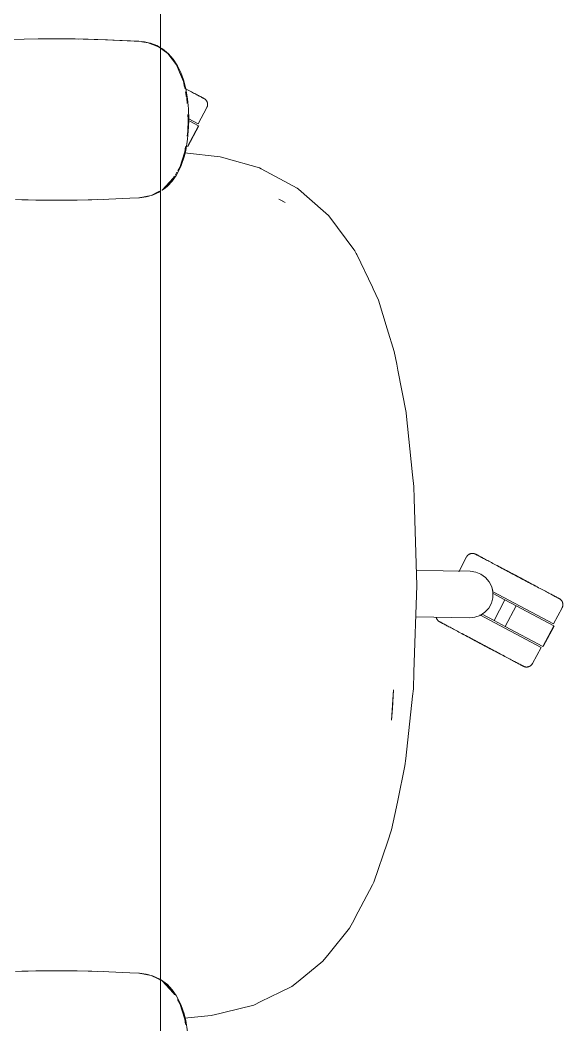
# Model space of a CAD drawing. Header units: millimetres. Extents: x 155927 to 326028, y -36033 to 97293.
# Drawn here: x 194616 to 194942, y 31866 to 32470 of the extents above; entities that cross this region are included whole.
import ezdxf

# ---------------------------------------------------------------- set-up
doc = ezdxf.new("R2010")
doc.units = ezdxf.units.MM
doc.header["$MEASUREMENT"] = 0
doc.layers.add('G-IMPT', color=8, linetype='CONTINUOUS', lineweight=9)
doc.layers.add('I-FURN', color=8, linetype='CONTINUOUS', lineweight=9)

msp = doc.modelspace()

# ---------------------------------------------------------------- linework, layer by layer
at = {"layer": 'G-IMPT'}
for p, q in [((194606.8, 32457.65), (194618.56, 32458.04)), ((194626.98, 32458.21), (194618.56, 32458.04)), ((194626.98, 32458.21), (194637.77, 32458.3)), ((194626.98, 32458.21), (194647.16, 32458.25)), ((194626.98, 32458.21), (194657, 32458.09)), ((194657, 32458.09), (194637.77, 32458.3)), ((194647.16, 32458.25), (194657, 32458.09)), ((194647.16, 32458.25), (194668.56, 32457.75)), ((194647.16, 32458.25), (194667.35, 32457.79)), ((194647.16, 32458.21), (194649.2, 32458.23)), ((194649.2, 32458.23), (194651.11, 32458.16)), ((194657, 32458.09), (194668.56, 32457.75)), ((194668.56, 32457.75), (194667.35, 32457.79)), ((194667.35, 32457.79), (194689.13, 32456.7)), ((194667.35, 32457.79), (194687.53, 32456.81)), ((194668.56, 32457.75), (194689.13, 32456.7)), ((194689.13, 32456.7), (194687.53, 32456.81)), ((194689.13, 32456.7), (194690.78, 32456.45)), ((194693, 32455.98), (194689.15, 32456.57)), ((194693.18, 32456), (194690.78, 32456.45)), ((194693, 32455.98), (194699.19, 32453.57)), ((194693.18, 32456), (194694.52, 32455.64)), ((194698.17, 32454.24), (194694.52, 32455.64)), ((194698.17, 32454.24), (194700.4, 32452.97)), ((194699.19, 32453.57), (194700.4, 32452.68)), ((194700.4, 32452.97), (194701.6, 32452.29)), ((194700.4, 32452.68), (194704.82, 32449.41)), ((194701.6, 32452.29), (194705.34, 32449.21)), ((194704.82, 32449.41), (194710.04, 32442.62)), ((194708.01, 32446.17), (194705.34, 32449.21)), ((194710.66, 32442.12), (194708.01, 32446.17)), ((194710.04, 32442.62), (194711.88, 32438.22)), ((194710.66, 32442.12), (194712.64, 32438.05)), ((194714.2, 32432.6), (194711.88, 32438.22)), ((194714.23, 32433.71), (194712.64, 32438.05)), ((194714.2, 32432.6), (194714.91, 32429.14)), ((194714.23, 32433.71), (194715.66, 32428.23)), ((194715.48, 32426.39), (194716.14, 32423.14)), ((194716.66, 32422.3), (194715.66, 32428.23)), ((194716.24, 32422.64), (194716.44, 32419.43)), ((194716.66, 32422.3), (194717.22, 32416.15)), ((194717.4, 32409.81), (194717.22, 32416.15)), ((194716.8, 32402.65), (194717.03, 32409.81)), ((194716.84, 32412.92), (194717.03, 32409.81)), ((194717.31, 32405.31), (194717.4, 32409.81)), ((194716.8, 32402.65), (194716.41, 32399.87)), ((194717.31, 32405.31), (194716.74, 32397.99)), ((194715.62, 32391.23), (194716.74, 32397.99)), ((194715.07, 32390.39), (194712.04, 32381)), ((194714.65, 32387.3), (194715.62, 32391.23)), ((194714.95, 32389.88), (194736.23, 32387.47)), ((194715.54, 32393.68), (194715.07, 32390.39)), ((194714.65, 32387.3), (194712.91, 32382.22)), ((194738.49, 32386.83), (194736.23, 32387.47)), ((194738.49, 32386.83), (194759.84, 32380.83)), ((194710.3, 32378.08), (194709.44, 32376.64)), ((194710.7, 32377.58), (194709.89, 32376.21)), ((194712.91, 32382.22), (194710.7, 32377.58)), ((194712.04, 32381), (194710.79, 32378.91)), ((194759.84, 32380.83), (194760.95, 32380.23)), ((194760.95, 32380.23), (194772.19, 32374.22)), ((194708.27, 32374.78), (194701.37, 32367.39)), ((194707.08, 32372.69), (194701.37, 32367.39)), ((194706.86, 32373.16), (194703.78, 32369.62)), ((194704.58, 32369.7), (194707.45, 32372.75)), ((194708.27, 32374.78), (194706.99, 32373.31)), ((194708.96, 32375.85), (194707.08, 32372.69)), ((194707.45, 32372.75), (194709.89, 32376.21)), ((194772.19, 32374.22), (194782.62, 32368.64)), ((194699.13, 32366.29), (194694.88, 32364.18)), ((194700.04, 32366.37), (194695.72, 32364.38)), ((194699.13, 32366.29), (194700.4, 32366.91)), ((194701.28, 32367.35), (194701.37, 32367.39)), ((194701.37, 32367.39), (194703.78, 32369.62)), ((194701.47, 32367.35), (194703.26, 32368.57)), ((194704.58, 32369.7), (194703.26, 32368.57)), ((194783.29, 32368.05), (194782.62, 32368.64)), ((194798.07, 32355.03), (194783.29, 32368.05)), ((194625.62, 32361.44), (194613.31, 32361.73)), ((194617.18, 32361.65), (194618.84, 32361.58)), ((194618.84, 32361.58), (194620.92, 32361.58)), ((194625.62, 32361.44), (194631.09, 32361.37)), ((194645.8, 32361.36), (194631.09, 32361.37)), ((194650.32, 32361.41), (194645.8, 32361.36)), ((194650.32, 32361.41), (194665.98, 32361.79)), ((194657.04, 32361.59), (194659.26, 32361.59)), ((194662.58, 32361.73), (194659.26, 32361.59)), ((194665.98, 32361.79), (194669.53, 32361.91)), ((194682.09, 32362.53), (194669.53, 32361.91)), ((194682.09, 32362.53), (194687.75, 32362.81)), ((194694.88, 32364.18), (194687.53, 32362.81)), ((194687.75, 32362.81), (194691.76, 32363.31)), ((194691.76, 32363.31), (194695.72, 32364.38)), ((194773.03, 32361.2), (194771.43, 32361.98)), ((194775.32, 32360.02), (194771.43, 32361.98)), ((194775.32, 32360.02), (194773.03, 32361.2)), ((194798.07, 32355.03), (194801.33, 32352.16)), ((194802.06, 32351.19), (194801.33, 32352.16)), ((194816.63, 32331.7), (194802.06, 32351.19)), ((194816.63, 32331.7), (194817.09, 32330.92)), ((194817.09, 32330.92), (194818.03, 32329.35)), ((194818.45, 32328.64), (194818.03, 32329.35)), ((194818.45, 32328.64), (194827.72, 32309)), ((194827.72, 32309), (194828.15, 32308.08)), ((194831.34, 32301.32), (194828.15, 32308.08)), ((194831.34, 32301.32), (194836.66, 32284.04)), ((194836.66, 32284.04), (194840.86, 32270.44)), ((194840.86, 32270.44), (194842.31, 32262.83)), ((194843.02, 32259.17), (194842.31, 32262.83)), ((194843.02, 32259.17), (194847.89, 32233.79)), ((194847.97, 32233.33), (194847.89, 32233.79)), ((194847.97, 32233.33), (194851.8, 32196.34)), ((194851.8, 32196.34), (194852.53, 32189.27)), ((194852.75, 32182.01), (194852.53, 32189.27)), ((194854.37, 32129.85), (194852.75, 32182.01)), ((194852.66, 32077.66), (194854.37, 32129.85)), ((194852.66, 32077.66), (194852.34, 32067.72)), ((194840.46, 32067.19), (194839.21, 32048.91)), ((194840.46, 32067.19), (194839.82, 32055.85)), ((194851.86, 32063.35), (194847.73, 32025.9)), ((194851.86, 32063.35), (194852.34, 32067.72)), ((194839.21, 32048.91), (194839.82, 32055.85)), ((194842.89, 32000.54), (194847.24, 32021.49)), ((194847.24, 32021.49), (194847.73, 32025.9)), ((194842.13, 31996.86), (194839.26, 31983.04)), ((194842.89, 32000.54), (194842.13, 31996.86)), ((194836.74, 31975.61), (194839.26, 31983.04)), ((194836.74, 31975.61), (194828.59, 31951.52)), ((194817.42, 31930.35), (194827.72, 31949.86)), ((194827.72, 31949.86), (194828.59, 31951.52)), ((194813.99, 31923.84), (194816.69, 31928.97)), ((194817.42, 31930.35), (194816.69, 31928.97)), ((194813.99, 31923.84), (194801.78, 31908.71)), ((194798.02, 31904.05), (194801.78, 31908.71)), ((194783.07, 31891.88), (194798.02, 31904.05)), ((194625.62, 31898.18), (194613.31, 31897.89)), ((194617.18, 31897.97), (194618.84, 31898.05)), ((194618.84, 31898.05), (194620.92, 31898.05)), ((194625.62, 31898.18), (194631.09, 31898.26)), ((194645.8, 31898.26), (194631.09, 31898.26)), ((194650.32, 31898.21), (194645.8, 31898.26)), ((194650.32, 31898.21), (194665.98, 31897.83)), ((194657.04, 31898.04), (194659.26, 31898.03)), ((194662.58, 31897.89), (194659.26, 31898.03)), ((194665.98, 31897.83), (194669.53, 31897.71)), ((194682.09, 31897.09), (194669.53, 31897.71)), ((194682.09, 31897.09), (194687.75, 31896.81)), ((194694.88, 31895.44), (194687.53, 31896.81)), ((194687.75, 31896.81), (194691.76, 31896.31)), ((194691.76, 31896.31), (194695.72, 31895.24)), ((194699.13, 31893.34), (194694.88, 31895.44)), ((194700.04, 31893.26), (194695.72, 31895.24)), ((194699.13, 31893.34), (194700.4, 31892.71)), ((194700.4, 31893.01), (194703.26, 31891.05)), ((194707.08, 31886.93), (194701.37, 31892.23)), ((194708.27, 31884.84), (194701.37, 31892.23)), ((194701.37, 31892.23), (194703.78, 31890)), ((194704.58, 31889.92), (194703.26, 31891.05)), ((194706.86, 31886.47), (194703.78, 31890)), ((194704.58, 31889.92), (194707.45, 31886.87)), ((194779.42, 31888.9), (194772.25, 31885.37)), ((194783.07, 31891.88), (194779.42, 31888.9)), ((194708.27, 31884.84), (194706.99, 31886.31)), ((194708.96, 31883.78), (194707.08, 31886.93)), ((194707.45, 31886.87), (194709.89, 31883.42)), ((194710.7, 31882.05), (194709.89, 31883.42)), ((194760.79, 31879.73), (194772.25, 31885.37)), ((194712.04, 31878.63), (194710.58, 31881.08)), ((194712.91, 31877.41), (194710.7, 31882.05)), ((194715.07, 31869.23), (194712.04, 31878.63)), ((194714.65, 31872.32), (194712.91, 31877.41)), ((194756.42, 31877.58), (194738.48, 31873.18)), ((194760.79, 31879.73), (194756.42, 31877.58)), ((194714.65, 31872.32), (194715.62, 31868.39)), ((194714.94, 31869.86), (194730.82, 31871.3)), ((194730.82, 31871.3), (194736.11, 31872.6)), ((194738.48, 31873.18), (194736.11, 31872.6)), ((194715.54, 31865.94), (194715.07, 31869.23)), ((194715.62, 31868.39), (194716.74, 31861.63))]:
    msp.add_line(p, q, dxfattribs=at)
at = {"layer": 'I-FURN'}
for p, q in [((194700.4, 32807.61), (194700.4, 31407.61)), ((194700.4, 31407.61), (194700.4, 32807.61)), ((194715.89, 32428.11), (194715.05, 32428.56)), ((194716.7, 32427.68), (194715.89, 32428.11)), ((194717.49, 32427.26), (194716.7, 32427.68)), ((194718.25, 32426.86), (194717.49, 32427.26)), ((194718.98, 32426.47), (194718.25, 32426.86)), ((194719.69, 32426.09), (194718.98, 32426.47)), ((194720.37, 32425.73), (194719.69, 32426.09)), ((194721.02, 32425.39), (194720.37, 32425.73)), ((194721.63, 32425.06), (194721.02, 32425.39)), ((194722.22, 32424.75), (194721.63, 32425.06)), ((194721.9, 32424.91), (194722.47, 32424.61)), ((194722.77, 32424.45), (194722.22, 32424.75)), ((194722.47, 32424.61), (194723.01, 32424.33)), ((194723.28, 32424.18), (194722.77, 32424.45)), ((194723.01, 32424.33), (194723.51, 32424.06)), ((194723.77, 32423.92), (194723.28, 32424.18)), ((194723.51, 32424.06), (194723.98, 32423.81)), ((194724.21, 32423.69), (194723.77, 32423.92)), ((194723.98, 32423.81), (194724.41, 32423.58)), ((194724.62, 32423.47), (194724.21, 32423.69)), ((194724.41, 32423.58), (194724.8, 32423.37)), ((194725, 32423.27), (194724.62, 32423.47)), ((194724.8, 32423.37), (194725.15, 32423.18)), ((194725.33, 32423.09), (194725, 32423.27)), ((194725.15, 32423.18), (194725.47, 32423.02)), ((194725.63, 32422.93), (194725.33, 32423.09)), ((194725.47, 32423.02), (194725.75, 32422.87)), ((194725.89, 32422.8), (194725.63, 32422.93)), ((194725.75, 32422.87), (194725.99, 32422.74)), ((194726.11, 32422.68), (194725.89, 32422.8)), ((194725.99, 32422.74), (194726.19, 32422.63)), ((194726.29, 32422.58), (194726.11, 32422.68)), ((194726.19, 32422.63), (194726.35, 32422.55)), ((194726.43, 32422.51), (194726.29, 32422.58)), ((194726.35, 32422.55), (194726.48, 32422.48)), ((194726.53, 32422.46), (194726.43, 32422.51)), ((194726.48, 32422.48), (194726.56, 32422.44)), ((194726.59, 32422.42), (194726.53, 32422.46)), ((194726.56, 32422.44), (194726.6, 32422.42)), ((194726.61, 32422.41), (194726.59, 32422.42)), ((194726.6, 32422.42), (194726.61, 32422.41)), ((194726.61, 32422.41), (194726.75, 32422.33)), ((194726.75, 32422.33), (194726.88, 32422.25)), ((194726.88, 32422.25), (194727.02, 32422.16)), ((194727.02, 32422.16), (194727.15, 32422.07)), ((194727.15, 32422.07), (194727.28, 32421.97)), ((194727.28, 32421.97), (194727.4, 32421.86)), ((194727.4, 32421.86), (194727.52, 32421.75)), ((194727.52, 32421.75), (194727.63, 32421.64)), ((194727.63, 32421.64), (194727.74, 32421.52)), ((194727.74, 32421.52), (194727.84, 32421.39)), ((194727.84, 32421.39), (194727.94, 32421.27)), ((194727.94, 32421.27), (194728.04, 32421.14)), ((194728.04, 32421.14), (194728.12, 32421)), ((194728.12, 32421), (194728.21, 32420.86)), ((194728.21, 32420.86), (194728.29, 32420.72)), ((194728.29, 32420.72), (194728.36, 32420.58)), ((194728.36, 32420.58), (194728.42, 32420.43)), ((194728.42, 32420.43), (194728.48, 32420.28)), ((194728.48, 32420.28), (194728.54, 32420.13)), ((194728.54, 32420.13), (194728.59, 32419.98)), ((194728.59, 32419.98), (194728.63, 32419.82)), ((194728.63, 32419.82), (194728.66, 32419.66)), ((194728.66, 32419.66), (194728.69, 32419.5)), ((194723.12, 32407.28), (194728.27, 32416.96)), ((194728.29, 32417), (194728.27, 32416.96)), ((194728.36, 32417.14), (194728.29, 32417)), ((194728.43, 32417.29), (194728.36, 32417.14)), ((194728.49, 32417.44), (194728.43, 32417.29)), ((194728.54, 32417.59), (194728.49, 32417.44)), ((194728.59, 32417.75), (194728.54, 32417.59)), ((194728.63, 32417.9), (194728.59, 32417.75)), ((194728.67, 32418.06), (194728.63, 32417.9)), ((194728.69, 32418.22), (194728.67, 32418.06)), ((194728.69, 32419.5), (194728.71, 32419.34)), ((194728.72, 32418.38), (194728.69, 32418.22)), ((194728.71, 32419.34), (194728.73, 32419.18)), ((194728.73, 32418.54), (194728.72, 32418.38)), ((194728.73, 32419.18), (194728.74, 32419.02)), ((194728.74, 32418.7), (194728.73, 32418.54)), ((194728.74, 32419.02), (194728.74, 32418.86)), ((194728.74, 32418.86), (194728.74, 32418.7)), ((194717.49, 32410.27), (194723.12, 32407.28)), ((194718.02, 32408.86), (194723.31, 32406.05)), ((194723.31, 32406.05), (194716.73, 32393.68)), ((194716.91, 32393.59), (194723.48, 32405.95)), ((194716.73, 32393.68), (194716.64, 32393.73)), ((194884.79, 32147.72), (194884.9, 32147.84)), ((194884.9, 32147.84), (194885.02, 32147.96)), ((194885.02, 32147.96), (194885.13, 32148.06)), ((194885.13, 32148.06), (194885.26, 32148.17)), ((194885.26, 32148.17), (194885.39, 32148.27)), ((194885.39, 32148.27), (194885.52, 32148.36)), ((194885.52, 32148.36), (194885.65, 32148.45)), ((194885.65, 32148.45), (194885.79, 32148.53)), ((194885.79, 32148.53), (194885.93, 32148.61)), ((194885.93, 32148.61), (194886.07, 32148.68)), ((194886.07, 32148.68), (194886.22, 32148.75)), ((194886.22, 32148.75), (194886.37, 32148.81)), ((194886.37, 32148.81), (194886.52, 32148.86)), ((194886.52, 32148.86), (194886.68, 32148.91)), ((194886.68, 32148.91), (194886.83, 32148.95)), ((194886.83, 32148.95), (194886.99, 32148.99)), ((194886.99, 32148.99), (194887.15, 32149.02)), ((194887.15, 32149.02), (194887.31, 32149.04)), ((194887.31, 32149.04), (194887.47, 32149.06)), ((194887.47, 32149.06), (194887.63, 32149.07)), ((194887.63, 32149.07), (194887.79, 32149.07)), ((194887.79, 32149.07), (194887.95, 32149.07)), ((194887.95, 32149.07), (194888.11, 32149.06)), ((194888.11, 32149.06), (194888.27, 32149.04)), ((194888.27, 32149.04), (194888.43, 32149.02)), ((194888.43, 32149.02), (194888.59, 32148.99)), ((194888.59, 32148.99), (194888.75, 32148.96)), ((194888.75, 32148.96), (194888.9, 32148.92)), ((194888.9, 32148.92), (194889.06, 32148.87)), ((194889.06, 32148.87), (194889.21, 32148.81)), ((194889.21, 32148.81), (194889.36, 32148.76)), ((194889.36, 32148.76), (194889.51, 32148.69)), ((194889.51, 32148.69), (194889.65, 32148.62)), ((194889.65, 32148.62), (194889.69, 32148.6)), ((194889.69, 32148.6), (194889.71, 32148.59)), ((194889.7, 32148.6), (194889.69, 32148.6)), ((194889.74, 32148.57), (194889.7, 32148.6)), ((194889.71, 32148.59), (194889.77, 32148.56)), ((194889.82, 32148.53), (194889.74, 32148.57)), ((194889.77, 32148.56), (194889.87, 32148.5)), ((194889.94, 32148.46), (194889.82, 32148.53)), ((194889.87, 32148.5), (194890.01, 32148.43)), ((194890.1, 32148.38), (194889.94, 32148.46)), ((194890.01, 32148.43), (194890.19, 32148.33)), ((194890.31, 32148.27), (194890.1, 32148.38)), ((194890.19, 32148.33), (194890.41, 32148.22)), ((194890.55, 32148.14), (194890.31, 32148.27)), ((194890.41, 32148.22), (194890.67, 32148.08)), ((194890.83, 32148), (194890.55, 32148.14)), ((194890.67, 32148.08), (194890.97, 32147.92)), ((194891.14, 32147.83), (194890.83, 32148)), ((194890.97, 32147.92), (194891.3, 32147.74)), ((194891.5, 32147.64), (194891.14, 32147.83)), ((194884.24, 32146.93), (194879.54, 32138.09)), ((194884.24, 32146.93), (194884.32, 32147.07)), ((194884.32, 32147.07), (194884.4, 32147.21)), ((194884.4, 32147.21), (194884.49, 32147.34)), ((194884.49, 32147.34), (194884.59, 32147.47)), ((194884.59, 32147.47), (194884.69, 32147.6)), ((194884.69, 32147.6), (194884.79, 32147.72)), ((194891.3, 32147.74), (194891.68, 32147.54)), ((194891.89, 32147.43), (194891.5, 32147.64)), ((194891.68, 32147.54), (194892.09, 32147.33)), ((194892.32, 32147.2), (194891.89, 32147.43)), ((194892.09, 32147.33), (194892.53, 32147.09)), ((194892.79, 32146.95), (194892.32, 32147.2)), ((194892.53, 32147.09), (194893.01, 32146.83)), ((194893.29, 32146.69), (194892.79, 32146.95)), ((194893.01, 32146.83), (194893.53, 32146.56)), ((194893.82, 32146.4), (194893.29, 32146.69)), ((194893.53, 32146.56), (194894.08, 32146.26)), ((194894.39, 32146.1), (194893.82, 32146.4)), ((194894.08, 32146.26), (194894.67, 32145.95)), ((194894.99, 32145.78), (194894.39, 32146.1)), ((194895.63, 32145.44), (194894.99, 32145.78)), ((194896.29, 32145.09), (194895.63, 32145.44)), ((194896.99, 32144.72), (194896.29, 32145.09)), ((194897.71, 32144.34), (194896.99, 32144.72)), ((194898.46, 32143.94), (194897.71, 32144.34)), ((194899.23, 32143.52), (194898.46, 32143.94)), ((194900.03, 32143.1), (194899.23, 32143.52)), ((194900.86, 32142.66), (194900.03, 32143.1)), ((194900.41, 32142.9), (194901.25, 32142.45)), ((194901.71, 32142.21), (194900.86, 32142.66)), ((194901.25, 32142.45), (194902.1, 32142)), ((194902.57, 32141.75), (194901.71, 32142.21)), ((194902.1, 32142), (194902.98, 32141.53)), ((194854.09, 32138.87), (194886.43, 32138.31)), ((194886.43, 32138.31), (194889.77, 32137.84)), ((194889.77, 32137.84), (194892.9, 32136.59)), ((194892.9, 32136.59), (194895.64, 32134.63)), ((194903.46, 32141.28), (194902.57, 32141.75)), ((194902.98, 32141.53), (194903.88, 32141.06)), ((194904.37, 32140.79), (194903.46, 32141.28)), ((194903.88, 32141.06), (194904.79, 32140.57)), ((194905.29, 32140.3), (194904.37, 32140.79)), ((194904.79, 32140.57), (194905.72, 32140.08)), ((194906.23, 32139.81), (194905.29, 32140.3)), ((194905.72, 32140.08), (194906.66, 32139.57)), ((194907.18, 32139.3), (194906.23, 32139.81)), ((194906.66, 32139.57), (194907.62, 32139.06)), ((194908.14, 32138.79), (194907.18, 32139.3)), ((194907.62, 32139.06), (194908.59, 32138.55)), ((194909.12, 32138.27), (194908.14, 32138.79)), ((194908.59, 32138.55), (194909.57, 32138.03)), ((194910.1, 32137.75), (194909.12, 32138.27)), ((194909.57, 32138.03), (194910.56, 32137.5)), ((194911.09, 32137.22), (194910.1, 32137.75)), ((194910.56, 32137.5), (194911.55, 32136.98)), ((194912.09, 32136.69), (194911.09, 32137.22)), ((194911.55, 32136.98), (194912.55, 32136.44)), ((194913.09, 32136.16), (194912.09, 32136.69)), ((194912.55, 32136.44), (194913.55, 32135.91)), ((194914.09, 32135.62), (194913.09, 32136.16)), ((194913.55, 32135.91), (194914.56, 32135.38)), ((194895.64, 32134.63), (194897.84, 32132.06)), ((194897.84, 32132.06), (194899.35, 32129.05)), ((194915.1, 32135.09), (194914.09, 32135.62)), ((194914.56, 32135.38), (194915.56, 32134.84)), ((194916.1, 32134.55), (194915.1, 32135.09)), ((194915.56, 32134.84), (194916.57, 32134.31)), ((194917.11, 32134.02), (194916.1, 32134.55)), ((194916.57, 32134.31), (194917.57, 32133.78)), ((194918.11, 32133.49), (194917.11, 32134.02)), ((194917.57, 32133.78), (194918.56, 32133.25)), ((194919.1, 32132.96), (194918.11, 32133.49)), ((194918.56, 32133.25), (194919.56, 32132.72)), ((194920.09, 32132.44), (194919.1, 32132.96)), ((194919.56, 32132.72), (194920.54, 32132.2)), ((194921.07, 32131.92), (194920.09, 32132.44)), ((194920.54, 32132.2), (194921.51, 32131.68)), ((194922.04, 32131.4), (194921.07, 32131.92)), ((194921.51, 32131.68), (194922.48, 32131.17)), ((194922.99, 32130.89), (194922.04, 32131.4)), ((194922.48, 32131.17), (194923.43, 32130.66)), ((194923.94, 32130.39), (194922.99, 32130.89)), ((194923.43, 32130.66), (194924.37, 32130.16)), ((194924.87, 32129.9), (194923.94, 32130.39)), ((194924.37, 32130.16), (194925.29, 32129.67)), ((194925.78, 32129.41), (194924.87, 32129.9)), ((194899.35, 32129.05), (194900.1, 32125.76)), ((194899.76, 32126.25), (194936.48, 32106.73)), ((194900.1, 32125.76), (194900.04, 32122.39)), ((194900.17, 32124.9), (194907.32, 32121.11)), ((194925.29, 32129.67), (194926.19, 32129.19)), ((194926.68, 32128.93), (194925.78, 32129.41)), ((194927.55, 32128.47), (194926.68, 32128.93)), ((194928.41, 32128.01), (194927.55, 32128.47)), ((194929.24, 32127.57), (194928.41, 32128.01)), ((194930.06, 32127.14), (194929.24, 32127.57)), ((194930.84, 32126.72), (194930.06, 32127.14)), ((194931.61, 32126.31), (194930.84, 32126.72)), ((194932.34, 32125.92), (194931.61, 32126.31)), ((194933.05, 32125.54), (194932.34, 32125.92)), ((194933.73, 32125.18), (194933.05, 32125.54)), ((194934.37, 32124.84), (194933.73, 32125.18)), ((194934.99, 32124.51), (194934.37, 32124.84)), ((194935.57, 32124.2), (194934.99, 32124.51)), ((194935.26, 32124.37), (194935.83, 32124.06)), ((194936.13, 32123.91), (194935.57, 32124.2)), ((194935.83, 32124.06), (194936.37, 32123.78)), ((194936.64, 32123.63), (194936.13, 32123.91)), ((194936.37, 32123.78), (194936.87, 32123.51)), ((194899.18, 32119.13), (194897.56, 32116.17)), ((194900.04, 32122.39), (194899.18, 32119.13)), ((194907.32, 32121.11), (194900.74, 32108.74)), ((194907.32, 32121.11), (194913.96, 32117.57)), ((194937.12, 32123.38), (194936.64, 32123.63)), ((194936.87, 32123.51), (194937.33, 32123.27)), ((194937.57, 32123.14), (194937.12, 32123.38)), ((194937.33, 32123.27), (194937.76, 32123.04)), ((194937.98, 32122.92), (194937.57, 32123.14)), ((194937.76, 32123.04), (194938.16, 32122.83)), ((194938.35, 32122.72), (194937.98, 32122.92)), ((194938.16, 32122.83), (194938.51, 32122.64)), ((194938.69, 32122.55), (194938.35, 32122.72)), ((194938.51, 32122.64), (194938.83, 32122.47)), ((194938.99, 32122.39), (194938.69, 32122.55)), ((194938.83, 32122.47), (194939.11, 32122.32)), ((194939.24, 32122.25), (194938.99, 32122.39)), ((194939.11, 32122.32), (194939.35, 32122.19)), ((194939.46, 32122.13), (194939.24, 32122.25)), ((194939.35, 32122.19), (194939.55, 32122.09)), ((194939.64, 32122.04), (194939.46, 32122.13)), ((194939.55, 32122.09), (194939.71, 32122)), ((194939.78, 32121.96), (194939.64, 32122.04)), ((194939.71, 32122), (194939.84, 32121.94)), ((194939.88, 32121.91), (194939.78, 32121.96)), ((194939.84, 32121.94), (194939.92, 32121.89)), ((194939.95, 32121.88), (194939.88, 32121.91)), ((194939.92, 32121.89), (194939.96, 32121.87)), ((194939.97, 32121.87), (194939.95, 32121.88)), ((194939.96, 32121.87), (194939.97, 32121.87)), ((194939.97, 32121.87), (194940.11, 32121.79)), ((194940.11, 32121.79), (194940.24, 32121.7)), ((194940.24, 32121.7), (194940.38, 32121.61)), ((194940.38, 32121.61), (194940.51, 32121.52)), ((194940.51, 32121.52), (194940.63, 32121.42)), ((194940.63, 32121.42), (194940.76, 32121.32)), ((194940.76, 32121.32), (194940.88, 32121.21)), ((194940.88, 32121.21), (194940.99, 32121.09)), ((194940.99, 32121.09), (194941.1, 32120.97)), ((194941.1, 32120.97), (194941.2, 32120.85)), ((194941.2, 32120.85), (194941.3, 32120.72)), ((194941.3, 32120.72), (194941.39, 32120.59)), ((194941.39, 32120.59), (194941.48, 32120.46)), ((194941.48, 32120.46), (194941.57, 32120.32)), ((194941.57, 32120.32), (194941.64, 32120.18)), ((194941.64, 32120.18), (194941.72, 32120.03)), ((194941.72, 32120.03), (194941.78, 32119.89)), ((194941.78, 32119.89), (194941.84, 32119.74)), ((194941.84, 32119.74), (194941.9, 32119.58)), ((194941.9, 32119.58), (194941.94, 32119.43)), ((194941.94, 32119.43), (194941.99, 32119.27)), ((194941.99, 32119.27), (194942.02, 32119.12)), ((194942.02, 32119.12), (194942.05, 32118.96)), ((194942.05, 32117.67), (194942.02, 32117.52)), ((194942.05, 32118.96), (194942.07, 32118.8)), ((194942.08, 32117.83), (194942.05, 32117.67)), ((194942.07, 32118.8), (194942.09, 32118.64)), ((194942.09, 32117.99), (194942.08, 32117.83)), ((194942.09, 32118.64), (194942.1, 32118.48)), ((194942.1, 32118.16), (194942.09, 32117.99)), ((194942.1, 32118.48), (194942.1, 32118.32)), ((194942.1, 32118.32), (194942.1, 32118.16)), ((194892.47, 32111.82), (194889.3, 32110.67)), ((194892.22, 32112.14), (194928.97, 32092.6)), ((194895.28, 32113.68), (194892.47, 32111.82)), ((194900.74, 32108.74), (194893.6, 32112.54)), ((194897.56, 32116.17), (194895.28, 32113.68)), ((194913.96, 32117.57), (194907.38, 32105.21)), ((194913.96, 32117.57), (194936.67, 32105.5)), ((194936.48, 32106.73), (194941.63, 32116.42)), ((194941.65, 32116.45), (194941.63, 32116.42)), ((194941.72, 32116.6), (194941.65, 32116.45)), ((194941.79, 32116.75), (194941.72, 32116.6)), ((194941.85, 32116.9), (194941.79, 32116.75)), ((194941.9, 32117.05), (194941.85, 32116.9)), ((194941.95, 32117.2), (194941.9, 32117.05)), ((194941.99, 32117.36), (194941.95, 32117.2)), ((194942.02, 32117.52), (194941.99, 32117.36)), ((194885.94, 32110.33), (194853.75, 32110.89)), ((194866.07, 32110.58), (194866.04, 32110.73)), ((194866.12, 32110.42), (194866.07, 32110.58)), ((194866.16, 32110.27), (194866.12, 32110.42)), ((194866.22, 32110.11), (194866.16, 32110.27)), ((194866.28, 32109.96), (194866.22, 32110.11)), ((194866.34, 32109.82), (194866.28, 32109.96)), ((194866.42, 32109.67), (194866.34, 32109.82)), ((194866.49, 32109.53), (194866.42, 32109.67)), ((194866.58, 32109.39), (194866.49, 32109.53)), ((194866.67, 32109.26), (194866.58, 32109.39)), ((194866.76, 32109.13), (194866.67, 32109.26)), ((194866.86, 32109), (194866.76, 32109.13)), ((194866.96, 32108.88), (194866.86, 32109)), ((194867.07, 32108.76), (194866.96, 32108.88)), ((194867.19, 32108.64), (194867.07, 32108.76)), ((194867.3, 32108.53), (194867.19, 32108.64)), ((194867.43, 32108.43), (194867.3, 32108.53)), ((194867.55, 32108.33), (194867.43, 32108.43)), ((194867.68, 32108.23), (194867.55, 32108.33)), ((194867.82, 32108.15), (194867.68, 32108.23)), ((194867.95, 32108.06), (194867.82, 32108.15)), ((194868.1, 32107.98), (194867.95, 32108.06)), ((194868.14, 32107.96), (194868.1, 32107.98)), ((194868.1, 32107.98), (194868.1, 32107.98)), ((194868.1, 32107.98), (194868.12, 32107.97)), ((194868.12, 32107.97), (194868.18, 32107.94)), ((194868.22, 32107.91), (194868.14, 32107.96)), ((194868.18, 32107.94), (194868.28, 32107.89)), ((194868.35, 32107.85), (194868.22, 32107.91)), ((194868.28, 32107.89), (194868.42, 32107.81)), ((194868.51, 32107.76), (194868.35, 32107.85)), ((194868.42, 32107.81), (194868.6, 32107.72)), ((194868.71, 32107.66), (194868.51, 32107.76)), ((194868.6, 32107.72), (194868.82, 32107.6)), ((194868.95, 32107.53), (194868.71, 32107.66)), ((194868.82, 32107.6), (194869.07, 32107.46)), ((194869.23, 32107.38), (194868.95, 32107.53)), ((194869.07, 32107.46), (194869.37, 32107.3)), ((194869.55, 32107.21), (194869.23, 32107.38)), ((194869.37, 32107.3), (194869.71, 32107.13)), ((194869.9, 32107.02), (194869.55, 32107.21)), ((194869.71, 32107.13), (194870.08, 32106.93)), ((194870.3, 32106.81), (194869.9, 32107.02)), ((194870.08, 32106.93), (194870.49, 32106.71)), ((194870.73, 32106.58), (194870.3, 32106.81)), ((194870.49, 32106.71), (194870.94, 32106.47)), ((194871.19, 32106.34), (194870.73, 32106.58)), ((194870.94, 32106.47), (194871.42, 32106.22)), ((194871.69, 32106.07), (194871.19, 32106.34)), ((194871.42, 32106.22), (194871.93, 32105.94)), ((194872.23, 32105.79), (194871.69, 32106.07)), ((194871.93, 32105.94), (194872.49, 32105.65)), ((194872.8, 32105.48), (194872.23, 32105.79)), ((194872.49, 32105.65), (194873.07, 32105.34)), ((194889.3, 32110.67), (194885.94, 32110.33)), ((194907.38, 32105.21), (194900.74, 32108.74)), ((194873.07, 32105.34), (194873.69, 32105.01)), ((194873.69, 32105.01), (194874.33, 32104.67)), ((194874.33, 32104.67), (194875.01, 32104.31)), ((194875.01, 32104.31), (194875.72, 32103.93)), ((194875.72, 32103.93), (194876.45, 32103.54)), ((194876.45, 32103.54), (194877.22, 32103.13)), ((194877.22, 32103.13), (194878, 32102.71)), ((194878, 32102.71), (194878.82, 32102.28)), ((194878.82, 32102.28), (194879.65, 32101.84)), ((194879.65, 32101.84), (194880.51, 32101.38)), ((194880.51, 32101.38), (194881.38, 32100.92)), ((194881.38, 32100.92), (194882.28, 32100.44)), ((194882.77, 32100.18), (194881.87, 32100.66)), ((194882.28, 32100.44), (194883.19, 32099.95)), ((194883.69, 32099.69), (194882.77, 32100.18)), ((194883.19, 32099.95), (194884.12, 32099.46)), ((194884.63, 32099.19), (194883.69, 32099.69)), ((194930.09, 32093.14), (194907.38, 32105.21)), ((194936.67, 32105.5), (194930.09, 32093.14)), ((194930.26, 32093.05), (194936.84, 32105.41)), ((194884.12, 32099.46), (194885.07, 32098.96)), ((194885.58, 32098.68), (194884.63, 32099.19)), ((194885.07, 32098.96), (194886.03, 32098.45)), ((194886.55, 32098.17), (194885.58, 32098.68)), ((194886.03, 32098.45), (194886.99, 32097.93)), ((194887.52, 32097.65), (194886.55, 32098.17)), ((194886.99, 32097.93), (194887.97, 32097.41)), ((194888.5, 32097.13), (194887.52, 32097.65)), ((194887.97, 32097.41), (194888.96, 32096.89)), ((194889.5, 32096.6), (194888.5, 32097.13)), ((194888.96, 32096.89), (194889.95, 32096.36)), ((194890.49, 32096.07), (194889.5, 32096.6)), ((194889.95, 32096.36), (194890.95, 32095.83)), ((194891.49, 32095.54), (194890.49, 32096.07)), ((194890.95, 32095.83), (194891.96, 32095.3)), ((194892.5, 32095.01), (194891.49, 32095.54)), ((194891.96, 32095.3), (194892.96, 32094.76)), ((194893.5, 32094.47), (194892.5, 32095.01)), ((194892.96, 32094.76), (194893.97, 32094.23)), ((194894.51, 32093.94), (194893.5, 32094.47)), ((194893.97, 32094.23), (194894.97, 32093.69)), ((194895.51, 32093.41), (194894.51, 32093.94)), ((194894.97, 32093.69), (194895.97, 32093.16)), ((194896.51, 32092.87), (194895.51, 32093.41)), ((194895.97, 32093.16), (194896.97, 32092.63)), ((194897.5, 32092.35), (194896.51, 32092.87)), ((194896.97, 32092.63), (194897.96, 32092.1)), ((194898.49, 32091.82), (194897.5, 32092.35)), ((194897.96, 32092.1), (194898.94, 32091.58)), ((194899.47, 32091.3), (194898.49, 32091.82)), ((194898.94, 32091.58), (194899.92, 32091.06)), ((194900.44, 32090.78), (194899.47, 32091.3)), ((194899.92, 32091.06), (194900.88, 32090.55)), ((194901.4, 32090.28), (194900.44, 32090.78)), ((194900.88, 32090.55), (194901.83, 32090.04)), ((194902.34, 32089.77), (194901.4, 32090.28)), ((194901.83, 32090.04), (194902.77, 32089.55)), ((194903.27, 32089.28), (194902.34, 32089.77)), ((194902.77, 32089.55), (194903.69, 32089.05)), ((194904.18, 32088.79), (194903.27, 32089.28)), ((194903.69, 32089.05), (194904.6, 32088.57)), ((194905.08, 32088.32), (194904.18, 32088.79)), ((194904.6, 32088.57), (194905.49, 32088.1)), ((194905.96, 32087.85), (194905.08, 32088.32)), ((194905.49, 32088.1), (194906.35, 32087.64)), ((194906.81, 32087.4), (194905.96, 32087.85)), ((194906.35, 32087.64), (194907.2, 32087.19)), ((194923.82, 32082.92), (194928.97, 32092.6)), ((194907.65, 32086.95), (194906.81, 32087.4)), ((194907.2, 32087.19), (194908.03, 32086.75)), ((194908.03, 32086.75), (194908.83, 32086.33)), ((194908.83, 32086.33), (194909.6, 32085.91)), ((194909.6, 32085.91), (194910.35, 32085.51)), ((194910.35, 32085.51), (194911.07, 32085.13)), ((194911.07, 32085.13), (194911.77, 32084.76)), ((194911.77, 32084.76), (194912.43, 32084.41)), ((194912.43, 32084.41), (194913.07, 32084.07)), ((194913.07, 32084.07), (194913.67, 32083.75)), ((194913.98, 32083.59), (194913.39, 32083.9)), ((194913.67, 32083.75), (194914.24, 32083.45)), ((194914.53, 32083.29), (194913.98, 32083.59)), ((194914.24, 32083.45), (194914.77, 32083.16)), ((194915.05, 32083.02), (194914.53, 32083.29)), ((194914.77, 32083.16), (194915.27, 32082.9)), ((194915.53, 32082.76), (194915.05, 32083.02)), ((194915.27, 32082.9), (194915.74, 32082.65)), ((194915.98, 32082.52), (194915.53, 32082.76)), ((194915.74, 32082.65), (194916.17, 32082.42)), ((194916.39, 32082.31), (194915.98, 32082.52)), ((194916.17, 32082.42), (194916.56, 32082.21)), ((194916.76, 32082.11), (194916.39, 32082.31)), ((194916.56, 32082.21), (194916.92, 32082.02)), ((194917.09, 32081.93), (194916.76, 32082.11)), ((194916.92, 32082.02), (194917.24, 32081.85)), ((194917.39, 32081.77), (194917.09, 32081.93)), ((194917.24, 32081.85), (194917.51, 32081.71)), ((194917.65, 32081.63), (194917.39, 32081.77)), ((194917.51, 32081.71), (194917.75, 32081.58)), ((194917.87, 32081.52), (194917.65, 32081.63)), ((194917.75, 32081.58), (194917.96, 32081.47)), ((194918.05, 32081.42), (194917.87, 32081.52)), ((194917.96, 32081.47), (194918.12, 32081.39)), ((194918.19, 32081.35), (194918.05, 32081.42)), ((194918.12, 32081.39), (194918.24, 32081.32)), ((194922.41, 32081.4), (194922.27, 32081.32)), ((194922.54, 32081.49), (194922.41, 32081.4)), ((194922.68, 32081.58), (194922.54, 32081.49)), ((194922.8, 32081.68), (194922.68, 32081.58)), ((194922.93, 32081.79), (194922.8, 32081.68)), ((194923.04, 32081.89), (194922.93, 32081.79)), ((194923.16, 32082.01), (194923.04, 32081.89)), ((194923.27, 32082.13), (194923.16, 32082.01)), ((194923.37, 32082.25), (194923.27, 32082.13)), ((194923.47, 32082.38), (194923.37, 32082.25)), ((194923.57, 32082.51), (194923.47, 32082.38)), ((194923.66, 32082.64), (194923.57, 32082.51)), ((194923.74, 32082.78), (194923.66, 32082.64)), ((194923.82, 32082.92), (194923.74, 32082.78)), ((194918.29, 32081.29), (194918.19, 32081.35)), ((194918.24, 32081.32), (194918.32, 32081.28)), ((194918.35, 32081.26), (194918.29, 32081.29)), ((194918.32, 32081.28), (194918.36, 32081.25)), ((194918.37, 32081.25), (194918.35, 32081.26)), ((194918.36, 32081.25), (194918.37, 32081.25)), ((194918.41, 32081.23), (194918.37, 32081.25)), ((194918.55, 32081.16), (194918.41, 32081.23)), ((194918.7, 32081.09), (194918.55, 32081.16)), ((194918.85, 32081.03), (194918.7, 32081.09)), ((194919, 32080.98), (194918.85, 32081.03)), ((194919.16, 32080.93), (194919, 32080.98)), ((194919.31, 32080.89), (194919.16, 32080.93)), ((194919.47, 32080.86), (194919.31, 32080.89)), ((194919.63, 32080.83), (194919.47, 32080.86)), ((194919.79, 32080.81), (194919.63, 32080.83)), ((194919.95, 32080.79), (194919.79, 32080.81)), ((194920.11, 32080.78), (194919.95, 32080.79)), ((194920.27, 32080.78), (194920.11, 32080.78)), ((194920.43, 32080.78), (194920.27, 32080.78)), ((194920.59, 32080.79), (194920.43, 32080.78)), ((194920.75, 32080.81), (194920.59, 32080.79)), ((194920.91, 32080.83), (194920.75, 32080.81)), ((194921.07, 32080.86), (194920.91, 32080.83)), ((194921.23, 32080.9), (194921.07, 32080.86)), ((194921.38, 32080.94), (194921.23, 32080.9)), ((194921.54, 32080.99), (194921.38, 32080.94)), ((194921.69, 32081.04), (194921.54, 32080.99)), ((194921.84, 32081.1), (194921.69, 32081.04)), ((194921.99, 32081.17), (194921.84, 32081.1)), ((194922.13, 32081.24), (194921.99, 32081.17)), ((194922.27, 32081.32), (194922.13, 32081.24))]:
    msp.add_line(p, q, dxfattribs=at)
msp.add_arc((194886.37, 32124.31), 13.81, 12.34734, 17.33603, dxfattribs=at)
msp.add_open_spline([(194899.7, 32127.96), (194899.81, 32127.54), (194899.88, 32127.1), (194899.94, 32126.67)], degree=3, dxfattribs=at)

doc.saveas('drawing.dxf')
